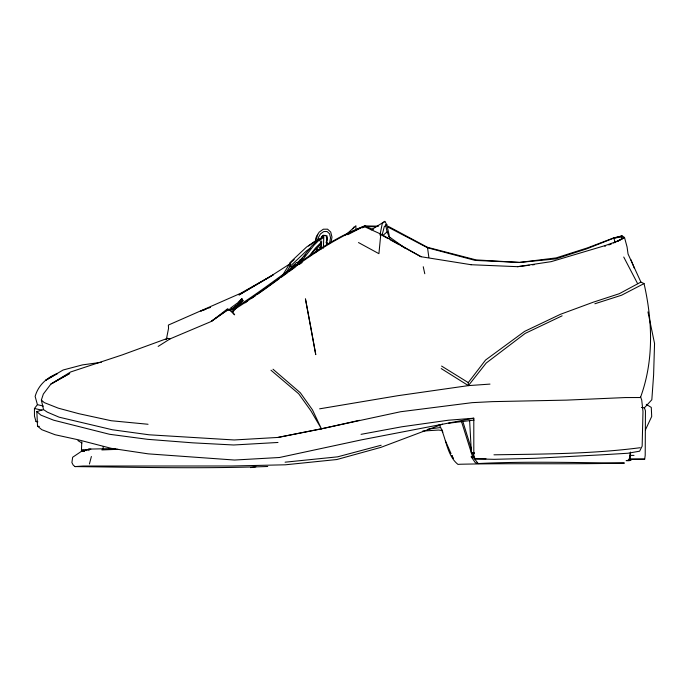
<?xml version="1.0" encoding="UTF-8"?>
<svg xmlns="http://www.w3.org/2000/svg" width="689" height="689" viewBox="0 0 689 689"><rect width="100%" height="100%" fill="white"/><g stroke="black" fill="none" stroke-linecap="round" stroke-linejoin="round"><path stroke-width="1.03" d="M355.877 229.902L355.92 225.751L345.585 235.07M88.907 450.675L88.984 448.711M326.905 235.56L326.457 245.456M326.491 243.596L326.767 239.91M233.14 311.755L233.046 310.248C277.211 283.084 315.39 246.007 363.99 226.448L380.802 234.088L378.924 253.681L358.487 242.554M321.642 240.961L321.324 248.669M323.839 235.044L323.408 248.083M299.439 261.949L299.629 260.141M629.023 459.21L644.689 459.15L645.205 455.334L645.447 410.79L644.404 407.828L651.828 399.758L653.603 375.014L654.55 343.441L647.953 311.91M315.088 243.286L316.105 237.309L319.119 232.176L323.305 229.213L327.559 229.17L330.729 232.072L331.977 237.102L331.133 242.003M317.655 240.702L318.129 237.92L320.48 233.89L323.761 231.564L327.086 231.538L329.566 233.795L330.539 237.739L329.747 242.33L328.808 243.949M326.397 241.391L326.827 238.894L326.293 236.715M91.379 456.488L89.424 464.007M379.949 235.061L382.283 223.46L384.832 221.376L386.899 224.881L389.819 238.368L387.123 231.857L385.513 224.519M166.411 339.134L168.547 328.36L168.357 325.079L240.625 293.325L273.223 274.842L238.962 294.987L269.959 276.694L290.215 263.663M381.982 235.552L384.35 226.474L386.899 224.881M50.926 384.023L69.649 373.498L50.926 384.023L43.338 394.048L41.366 400.076L43.528 409.602L47.326 412.143L59.133 417.181L112.324 429.755L149.065 434.793L234.208 439.97L277.96 437.437L320.953 428.868L400.602 411.738L472.189 402.652L492.471 401.635L566.565 400.12L625.276 397.562L640.176 397.527L640.641 397.01C653.939 360.373 652.569 321.169 644.043 283.575L640.908 282.077L628.049 253.991L627.068 246.972L624.501 237.438L622.098 235.888L613.77 237.877L587.45 247.894L556.083 257.91L519.472 262.431L476.065 259.899L427.464 247.299L388.217 226.319M605.02 246.533L605.321 245.525L618.119 240.978L624.501 237.438L613.529 243.036M317.655 234.294L315.614 240.874L315.993 242.631M267.737 466.487C203.582 468.77 139.247 467.323 75.049 466.582L73.215 465.127L71.906 462.586L72.655 457.255L81.414 451.355L81.776 441.838M645.421 429.902L651.699 416.483L651.286 407.423L646.273 404.357M242.993 300.697L241.555 299.215L236.723 305.253L230.126 310.274L234.648 314.83L232.589 312.281L237.705 306.252L241.917 298.69L242.993 300.697L238.583 304.702L237.197 303.194L231.099 307.707L233.502 309.576M320.6 238.954L321.875 236.766L323.658 235.492L325.466 235.457L326.819 236.689L327.344 238.859L326.061 242.812M352.82 228.86L353.922 227.034M282.378 275.66L289.862 263.379L291.413 262.604M290.732 268.744L291.791 267.005L290.095 266.109L289.862 263.379M285.298 273.946L290.095 266.109L291.895 266.815M231.099 307.707L233.468 309.215L235.595 305.778M287.959 272.164L290.086 268.882L294.1 265.179L298.079 264.671M290.095 269.769L292.239 266.445L296.382 262.595L299.569 262.182M314.537 253.276L317.517 248.858M316.484 251.804L318.258 249.185M322.013 237.386L323.227 235.69M319.627 408.827L397.794 395.71L468.391 385.616L468.262 382.602L485.581 360.02L524.562 331.4L560.407 314.322L593.083 302.256L619.308 293.703L640.908 282.077M37.275 421.969L35.957 421.375L34.467 416.113L34.45 408.508L37.413 404.65L35.139 396.416C38.265 385.177 46.809 377.563 57.549 373.49L45.569 380.362L63.104 370.002L82.499 364.886L101.335 362.302M299.534 263.68L314.098 245.103L323.503 235.681M308.405 257.075L315.51 248.014L320.566 242.941M295.443 266.686L311.609 246.154L319.351 238.403M309.921 255.929L313.891 250.882L320.91 243.846M441.218 368.572L468.391 385.616L486.201 363.034L525.182 333.407L562.112 315.829M232.589 312.281L230.126 310.274L237.705 306.252L242.537 300.723M315.648 252.14L317.905 249.866M237.869 302.549L241.917 298.69M297.209 262.836L302.574 257.755M304.107 256.308L305.632 254.852M291.947 261.622L294.212 259.486M233.468 309.215L235.664 307.277M615.191 242.64L613.77 237.877L613.089 238.385L620.927 236.913L622.098 235.888L613.089 238.385L586.589 248.893L555.713 258.918L519.601 262.431L475.203 260.408L427.593 247.807L388.441 227.327M383.05 235.345L387.123 231.857M644.043 283.575L621.599 295.211L594.874 303.763M211.704 321.143L227.646 308.715L229.248 310.084M320.721 239.505L323.21 237.671M263.422 290.164L279.656 278.434M281.362 277.193L287.347 272.878M289.053 271.638L295.03 267.315M321.961 236.379L323.141 235.526M211.73 321.177L227.008 310.248L230.548 308.741L230.582 309.249L226.543 310.756L210.498 321.797L170.123 338.842L158.16 346.412M309.972 248.419L306.571 250.787L290.457 266.057L289.974 262.604L306.467 247.101L315.812 240.633M308.543 245.999L315.579 241.141M245.008 302.876L247.635 301.059M251.141 298.638L255.533 295.607M257.281 294.401L262.543 290.767M299.439 264.318L302.144 262.561M371.207 229.876L384.832 221.376M51.813 383.515L70.614 371.974L122.237 354.904L167.556 338.333L170.123 338.842M165.756 339.436L167.556 338.333M617.318 241.486L623.114 238.446L620.927 236.913M347.773 234.682L364.714 225.914L378.606 226.156M362.457 227.835L365.334 226.423L375.832 226.827M373.395 229.635L364.714 225.914C315.45 244.604 277.15 282.214 232.615 309.24L233.046 310.248M608.8 244.974L611.634 243.811M442.545 424.157L380.905 447.368L336.843 459.529L285.392 464.799L231.823 465.997L83.154 466.031L75.049 466.582M206.571 308.801L200.775 311.032L205.847 309.266M207.535 308.431L210.533 307.406M605.321 245.525L551.2 261.648L517.689 266.686L470.897 264.714M640.641 397.01L641.726 400.016L642.983 411.557L642.157 446.153L639.625 451.192L627.92 453.241L602.591 454.774L534.785 458.306L494.108 459.33L474.979 458.84L473.808 455.334L473.799 418.206L361.51 439.849L279.415 457.505L234.493 460.037L148.264 453.862L111.196 448.324L78.21 439.78L55.094 434.742L41.814 429.703L37.525 426.164L36.844 411.609L43.528 409.602M115.58 448.539L90.853 449.056L81.414 451.355M381.146 445.249L337.576 456.841L285.091 462.19M359.529 420.281L321.444 428.868L277.96 437.437M627.033 460.502L631.503 459.623L629.221 460.708L626.137 460.674M361.053 434.337L401.816 426.784L448.289 420.23L473.799 418.206M640.184 447.704C591.808 454.025 542.708 454.025 493.961 454.818M250.572 467.624L255.886 466.815M82.999 450.158L83.05 451.252L81.862 450.201L90.853 449.056M427.981 429.161L440.65 427.516M517.465 266.686L529.186 265.256M532.382 264.869L534.509 264.602M448.436 423.227L474.058 420.101M468.391 385.616L489.991 384.1M324.95 235.492L325.466 235.457M422.745 431.056L438.66 430.048L441.83 430.496M277.994 442.467L233.666 444.991L192.765 442.838L147.532 439.315L109.56 434.285L53.647 420.195L40.952 415.157L36.844 411.609M461.32 420.996L473.024 458.125L471.112 456.678L475.324 462.698L478.235 463.551C526.542 461.122 577.236 462.75 624.398 463.06C569.734 464.515 515.002 463.051 460.312 464.24L457.97 464.403C446.377 455.153 446.274 436.869 439.065 424.51M117.785 449.323L101.843 449.934L103.204 448.677L103.195 446.593M469.614 420.359L471.397 453.104L474.54 453.035M629.729 455.403L634.018 455.386M474.979 458.84L486.012 458.805M628.807 459.193L644.689 459.15M82.473 451.364L84.601 451.39M471.397 453.104L474.471 453.276M81.862 450.201L86.892 450.546M148.049 424.269L111.248 420.738L78.856 413.693L58.264 408.155L44.268 402.609L41.366 400.076M641.407 407.449L644.404 407.828M37.525 426.164L39.394 426.439M471.112 264.714L420.901 256.704L401.282 245.895M34.45 408.508L41.788 410.136M37.413 404.65L43.364 406.071M35.957 421.375L37.886 421.849M81.931 443.027L77.909 440.572M382.593 235.595L388.2 238.687M390.069 239.712L399.413 244.862M380.802 234.088L421.117 256.713M441.58 366.066L468.262 382.602M388.742 236.473L405.356 248.298M364.714 225.914L365.334 226.423M270.984 370.234L298.716 393.798L310.92 410.851L321.444 428.868L312.453 409.834L300.344 392.79L273.016 369.218M318.318 246.55L320.807 248.824M316.346 248.436L318.731 250.615M236.723 305.253L237.705 306.252M478.235 463.551L474.265 458.564L472.447 452.535M326.638 241.71L328.016 244.199M623.734 257.031L637.609 283.627M319.885 240.117L321.479 245.379M319.903 244.828L321.074 248.927M445.516 441.038L451.037 453.629M451.889 455.567L453.155 458.478M630.96 259.762L634.44 268.434M452.036 455.558L453.198 458.469M441.727 429.316L442.846 432.236M462.801 421.392L471.543 449.521M423.244 266.738L424.777 273.731M427.464 247.299L428.859 257.333M630.478 452.234L629.824 458.452L630.487 452.234M310.653 326.5L305.434 298.845L315.76 354.637L310.653 326.5"/></g></svg>
